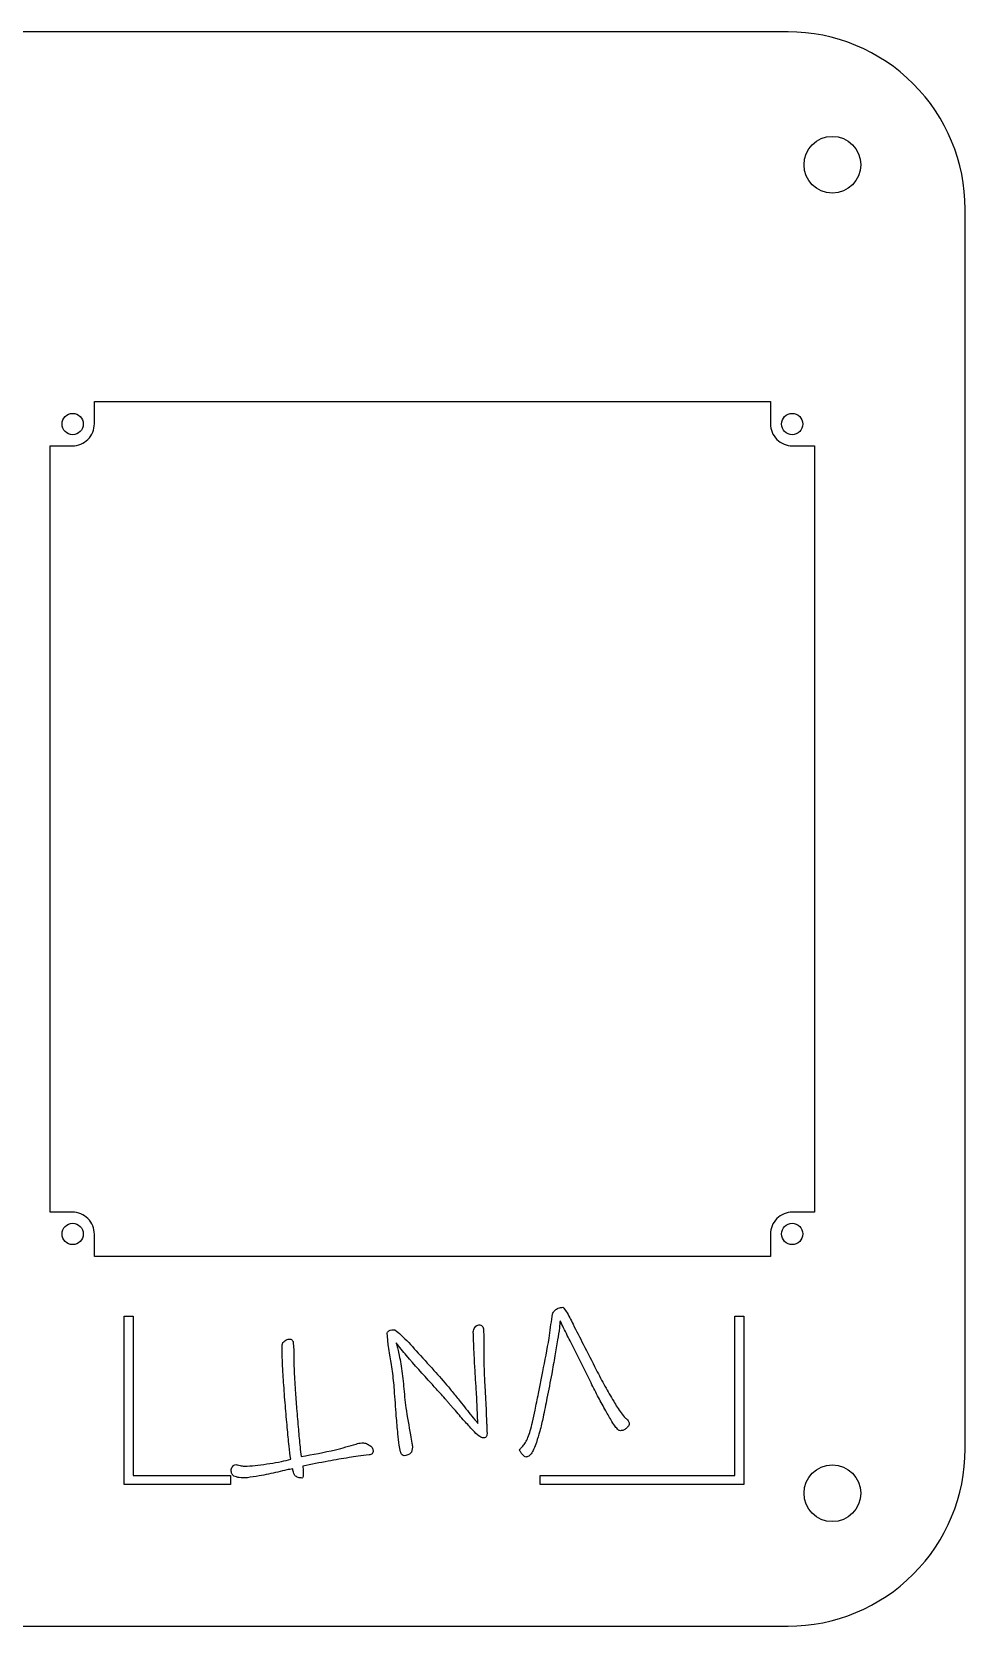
# Model space of a CAD drawing. Header units: millimetres. Extents: x 0 to 320, y 0 to 180.
# Drawn here: x 214.6 to 320, y 0 to 180 of the extents above; entities that cross this region are included whole.
import ezdxf

# ---------------------------------------------------------------- set-up
doc = ezdxf.new("R2010")
doc.units = ezdxf.units.MM
doc.layers.get('0').update_dxf_attribs({"linetype": 'CONTINUOUS'})

msp = doc.modelspace()

# ---------------------------------------------------------------- linework, layer by layer
for p, q in [((254.78, 32.27), (254.7, 33.12)), ((244.11, 31.97), (244.15, 31.15)), ((277.74, 27.45), (275.49, 32)), ((271.8, 26.26), (272.29, 28.73)), ((264.89, 24.71), (264.79, 26.47)), ((264.97, 22.89), (264.89, 24.71)), ((265.96, 22.61), (265.98, 21.92)), ((265.98, 21.92), (265.99, 21.85)), ((265.6, 21.26), (265.48, 21.25))]:
    msp.add_line(p, q)
for points in [[(320, 160, 0.414214), (300, 180), (20, 180, 0.414214), (0, 160), (0, 20, 0.414214), (20, 0), (300, 0, 0.414214), (320, 20)], [(300.5, 46.74, 0.414214), (298, 44.24), (298, 41.74), (221.64, 41.74), (221.64, 44.24, 0.414214), (219.14, 46.74), (216.64, 46.74), (216.64, 133.26), (219.14, 133.26, 0.414214), (221.64, 135.76), (221.64, 138.26), (298, 138.26), (298, 135.76, 0.414214), (300.5, 133.26), (303, 133.26), (303, 46.74)]]:
    msp.add_lwpolyline(points, format="xyb", close=True)
for points in [[(225, 16), (225, 35), (226, 35), (226, 17), (237, 17), (237, 16)], [(272, 17), (294, 17), (294, 35), (295, 35), (295, 16), (272, 16)]]:
    msp.add_lwpolyline(points, close=True)
for centre, radius in [((305, 165), 3.2), ((219.18, 135.72), 1.2), ((300.46, 135.72), 1.2), ((219.18, 44.28), 1.2), ((300.46, 44.28), 1.2), ((305, 15), 3.2)]:
    msp.add_circle(centre, radius)
for points, knots in [([(273.67, 35.67), (273.79, 35.75), (274.05, 35.95), (274.38, 35.98), (274.57, 36)], [0, 0, 0, 0, 0.04338945, 0.09747182, 0.09747182, 0.09747182, 0.09747182]), ([(274.57, 36), (274.69, 35.85), (275.15, 35.26), (275.47, 34.58), (275.71, 34.08)], [0, 0, 0, 0, 0.0592871, 0.2235396, 0.2235396, 0.2235396, 0.2235396]), ([(272.29, 28.73), (272.54, 29.98), (272.96, 32.05), (273.23, 34.15), (273.34, 34.97)], [0, 0, 0, 0, 0.3845616, 0.63342, 0.63342, 0.63342, 0.63342]), ([(273.34, 34.97), (273.36, 35.1), (273.41, 35.36), (273.58, 35.57), (273.67, 35.67)], [0, 0, 0, 0, 0.03906753, 0.07825095, 0.07825095, 0.07825095, 0.07825095]), ([(274.25, 34.47), (274.23, 34.21), (274.16, 33.49), (274.04, 32.78), (273.96, 32.32)], [0, 0, 0, 0, 0.0766288, 0.216751, 0.216751, 0.216751, 0.216751]), ([(275.49, 32), (275.2, 32.55), (274.78, 33.37), (274.38, 34.2), (274.25, 34.47)], [0, 0, 0, 0, 0.1868212, 0.2759477, 0.2759477, 0.2759477, 0.2759477]), ([(243.14, 32.21), (243.23, 32.26), (243.39, 32.37), (243.59, 32.4), (243.68, 32.41)], [0, 0, 0, 0, 0.03008393, 0.0583932, 0.0583932, 0.0583932, 0.0583932]), ([(243.68, 32.41), (243.74, 32.41), (243.85, 32.41), (243.93, 32.33), (243.97, 32.29)], [0, 0, 0, 0, 0.01573297, 0.03249333, 0.03249333, 0.03249333, 0.03249333]), ([(254.7, 33.12), (254.76, 33.2), (254.98, 33.47), (255.34, 33.47), (255.59, 33.46)], [0, 0, 0, 0, 0.0312946, 0.1006424, 0.1006424, 0.1006424, 0.1006424]), ([(255.59, 33.46), (255.82, 33.27), (256.68, 32.55), (257.43, 31.71), (257.97, 31.09)], [0, 0, 0, 0, 0.0896391, 0.336316, 0.336316, 0.336316, 0.336316]), ([(264.43, 33.21), (264.44, 33.3), (264.47, 33.5), (264.58, 33.66), (264.64, 33.74)], [0, 0, 0, 0, 0.02810608, 0.05836853, 0.05836853, 0.05836853, 0.05836853]), ([(264.57, 30.1), (264.54, 30.68), (264.48, 31.72), (264.45, 32.76), (264.43, 33.21)], [0, 0, 0, 0, 0.1757494, 0.3114347, 0.3114347, 0.3114347, 0.3114347]), ([(264.64, 33.74), (264.71, 33.82), (264.83, 33.95), (265, 33.99), (265.08, 34.01)], [0, 0, 0, 0, 0.02877834, 0.05280329, 0.05280329, 0.05280329, 0.05280329]), ([(265.08, 34.01), (265.16, 34.01), (265.3, 34.02), (265.41, 33.93), (265.46, 33.88)], [0, 0, 0, 0, 0.02244052, 0.04090327, 0.04090327, 0.04090327, 0.04090327]), ([(265.46, 33.88), (265.5, 33.81), (265.59, 33.63), (265.6, 33.42), (265.61, 33.29)], [0, 0, 0, 0, 0.02405564, 0.06159056, 0.06159056, 0.06159056, 0.06159056]), ([(265.61, 33.29), (265.61, 33.1), (265.63, 32.52), (265.63, 31.93), (265.64, 31.54)], [0, 0, 0, 0, 0.0578312, 0.1747907, 0.1747907, 0.1747907, 0.1747907]), ([(275.71, 34.08), (276.09, 33.33), (276.97, 31.62), (277.84, 29.9), (278.33, 28.94)], [0, 0, 0, 0, 0.2529355, 0.57757, 0.57757, 0.57757, 0.57757]), ([(242.87, 30.04), (242.85, 30.42), (242.82, 30.99), (242.84, 31.57), (242.85, 31.76)], [0, 0, 0, 0, 0.1127048, 0.1725774, 0.1725774, 0.1725774, 0.1725774]), ([(242.85, 31.76), (242.87, 31.85), (242.92, 32.03), (243.06, 32.15), (243.14, 32.21)], [0, 0, 0, 0, 0.0257435, 0.05436443, 0.05436443, 0.05436443, 0.05436443]), ([(243.97, 32.29), (244.01, 32.25), (244.09, 32.15), (244.11, 32.03), (244.11, 31.97)], [0, 0, 0, 0, 0.01769863, 0.03563113, 0.03563113, 0.03563113, 0.03563113]), ([(244.15, 31.15), (244.16, 30.46), (244.17, 28.95), (244.27, 27.44), (244.33, 26.62)], [0, 0, 0, 0, 0.205463, 0.4531299, 0.4531299, 0.4531299, 0.4531299]), ([(255.02, 30.61), (254.96, 30.93), (254.86, 31.48), (254.8, 32.04), (254.78, 32.27)], [0, 0, 0, 0, 0.0976891, 0.1679159, 0.1679159, 0.1679159, 0.1679159]), ([(255.3, 28.78), (255.25, 29.11), (255.16, 29.72), (255.06, 30.32), (255.02, 30.61)], [0, 0, 0, 0, 0.0982005, 0.1846003, 0.1846003, 0.1846003, 0.1846003]), ([(259.71, 27.39), (258.75, 28.43), (257.38, 29.93), (256.11, 31.5), (255.72, 31.98)], [0, 0, 0, 0, 0.4232754, 0.6081361, 0.6081361, 0.6081361, 0.6081361]), ([(255.72, 31.98), (255.75, 31.88), (255.83, 31.6), (255.9, 31.31), (255.95, 31.12)], [0, 0, 0, 0, 0.03191598, 0.08881994, 0.08881994, 0.08881994, 0.08881994]), ([(255.95, 31.12), (256.01, 30.86), (256.14, 30.28), (256.24, 29.68), (256.3, 29.35)], [0, 0, 0, 0, 0.0798416, 0.1806692, 0.1806692, 0.1806692, 0.1806692]), ([(257.97, 31.09), (258.65, 30.35), (259.89, 29.01), (261.09, 27.63), (261.63, 27.01)], [0, 0, 0, 0, 0.2996898, 0.5479836, 0.5479836, 0.5479836, 0.5479836]), ([(265.64, 31.54), (265.63, 30.71), (265.63, 29.19), (265.71, 27.67), (265.74, 26.99)], [0, 0, 0, 0, 0.2499178, 0.4557645, 0.4557645, 0.4557645, 0.4557645]), ([(273.96, 32.32), (273.86, 31.72), (273.65, 30.44), (273.42, 29.16), (273.3, 28.49)], [0, 0, 0, 0, 0.1831253, 0.388695, 0.388695, 0.388695, 0.388695]), ([(243.01, 27.52), (242.98, 27.92), (242.93, 28.76), (242.89, 29.6), (242.87, 30.04)], [0, 0, 0, 0, 0.1196967, 0.2523882, 0.2523882, 0.2523882, 0.2523882]), ([(256.3, 29.35), (256.35, 28.98), (256.47, 28.22), (256.53, 27.46), (256.56, 27.08)], [0, 0, 0, 0, 0.1128988, 0.2290847, 0.2290847, 0.2290847, 0.2290847]), ([(264.79, 26.47), (264.75, 27.05), (264.67, 28.26), (264.6, 29.47), (264.57, 30.1)], [0, 0, 0, 0, 0.1745305, 0.3632284, 0.3632284, 0.3632284, 0.3632284]), ([(278.33, 28.94), (278.65, 28.32), (279.28, 27.11), (279.97, 25.94), (280.3, 25.38)], [0, 0, 0, 0, 0.2095653, 0.4073405, 0.4073405, 0.4073405, 0.4073405]), ([(243.43, 22.41), (243.35, 23.24), (243.2, 24.94), (243.07, 26.65), (243.01, 27.52)], [0, 0, 0, 0, 0.2503337, 0.5130148, 0.5130148, 0.5130148, 0.5130148]), ([(255.53, 26.67), (255.5, 27.03), (255.44, 27.74), (255.35, 28.44), (255.3, 28.78)], [0, 0, 0, 0, 0.1073312, 0.2124663, 0.2124663, 0.2124663, 0.2124663]), ([(256.56, 27.08), (256.64, 26.27), (256.83, 24.42), (257.16, 22.6), (257.35, 21.58)], [0, 0, 0, 0, 0.2437204, 0.5559032, 0.5559032, 0.5559032, 0.5559032]), ([(261.25, 25.68), (260.88, 26.09), (260.36, 26.66), (259.85, 27.23), (259.71, 27.39)], [0, 0, 0, 0, 0.1667756, 0.2302279, 0.2302279, 0.2302279, 0.2302279]), ([(261.63, 27.01), (261.77, 26.83), (262.22, 26.29), (262.65, 25.74), (262.95, 25.37)], [0, 0, 0, 0, 0.0685435, 0.2100259, 0.2100259, 0.2100259, 0.2100259]), ([(273.3, 28.49), (273.12, 27.57), (272.81, 25.94), (272.48, 24.31), (272.33, 23.61)], [0, 0, 0, 0, 0.2816858, 0.4974896, 0.4974896, 0.4974896, 0.4974896]), ([(279.41, 24.3), (279.13, 24.8), (278.56, 25.84), (278.02, 26.9), (277.74, 27.45)], [0, 0, 0, 0, 0.1720357, 0.3569567, 0.3569567, 0.3569567, 0.3569567]), ([(244.33, 26.62), (244.38, 25.93), (244.48, 24.46), (244.61, 22.99), (244.68, 22.21)], [0, 0, 0, 0, 0.2072556, 0.4422469, 0.4422469, 0.4422469, 0.4422469]), ([(255.92, 21.71), (255.86, 22.38), (255.71, 24.04), (255.6, 25.69), (255.53, 26.67)], [0, 0, 0, 0, 0.2022715, 0.4976749, 0.4976749, 0.4976749, 0.4976749]), ([(261.74, 25.11), (261.65, 25.21), (261.49, 25.4), (261.33, 25.59), (261.25, 25.68)], [0, 0, 0, 0, 0.0385617, 0.0750005, 0.0750005, 0.0750005, 0.0750005]), ([(262.95, 25.37), (263.39, 24.82), (264.05, 23.98), (264.73, 23.17), (264.97, 22.89)], [0, 0, 0, 0, 0.2114774, 0.3199823, 0.3199823, 0.3199823, 0.3199823]), ([(265.74, 26.99), (265.77, 26.52), (265.84, 25.59), (265.87, 24.67), (265.89, 24.22)], [0, 0, 0, 0, 0.1423987, 0.2771741, 0.2771741, 0.2771741, 0.2771741]), ([(271.12, 23.02), (271.22, 23.47), (271.45, 24.54), (271.67, 25.63), (271.8, 26.26)], [0, 0, 0, 0, 0.1381722, 0.3310944, 0.3310944, 0.3310944, 0.3310944]), ([(280.3, 25.38), (280.56, 24.93), (280.95, 24.27), (281.45, 23.69), (281.62, 23.49)], [0, 0, 0, 0, 0.1532886, 0.2299537, 0.2299537, 0.2299537, 0.2299537]), ([(262.28, 24.5), (262.18, 24.6), (262, 24.8), (261.83, 25.01), (261.74, 25.11)], [0, 0, 0, 0, 0.04139667, 0.08160891, 0.08160891, 0.08160891, 0.08160891]), ([(264.4, 22.11), (264.08, 22.45), (263.36, 23.23), (262.67, 24.04), (262.28, 24.5)], [0, 0, 0, 0, 0.1401995, 0.3196216, 0.3196216, 0.3196216, 0.3196216]), ([(265.89, 24.22), (265.9, 23.87), (265.92, 23.33), (265.95, 22.79), (265.96, 22.61)], [0, 0, 0, 0, 0.1058963, 0.1616282, 0.1616282, 0.1616282, 0.1616282]), ([(272.33, 23.61), (272.21, 23.07), (272, 22.11), (271.7, 21.17), (271.57, 20.75)], [0, 0, 0, 0, 0.1652296, 0.2954875, 0.2954875, 0.2954875, 0.2954875]), ([(280.56, 22.43), (280.4, 22.65), (279.99, 23.25), (279.63, 23.89), (279.41, 24.3)], [0, 0, 0, 0, 0.0818731, 0.219521, 0.219521, 0.219521, 0.219521]), ([(281.62, 23.49), (281.74, 23.41), (281.96, 23.24), (282.03, 22.98), (282.06, 22.86)], [0, 0, 0, 0, 0.04379514, 0.07943196, 0.07943196, 0.07943196, 0.07943196]), ([(243.81, 18.85), (243.75, 19.33), (243.61, 20.52), (243.49, 21.7), (243.43, 22.41)], [0, 0, 0, 0, 0.1460891, 0.3575595, 0.3575595, 0.3575595, 0.3575595]), ([(244.68, 22.21), (244.74, 21.54), (244.83, 20.52), (244.95, 19.5), (244.99, 19.15)], [0, 0, 0, 0, 0.2014114, 0.3079427, 0.3079427, 0.3079427, 0.3079427]), ([(256.23, 19.69), (256.18, 19.94), (256.03, 20.6), (255.96, 21.28), (255.92, 21.71)], [0, 0, 0, 0, 0.0758422, 0.2048378, 0.2048378, 0.2048378, 0.2048378]), ([(265.48, 21.25), (265.35, 21.31), (264.92, 21.51), (264.61, 21.86), (264.4, 22.11)], [0, 0, 0, 0, 0.0450993, 0.1398334, 0.1398334, 0.1398334, 0.1398334]), ([(265.99, 21.85), (265.99, 21.77), (266, 21.63), (265.95, 21.49), (265.93, 21.43)], [0, 0, 0, 0, 0.02338128, 0.04240059, 0.04240059, 0.04240059, 0.04240059]), ([(270.61, 21.28), (270.7, 21.53), (270.91, 22.1), (271.04, 22.69), (271.12, 23.02)], [0, 0, 0, 0, 0.0804836, 0.1810764, 0.1810764, 0.1810764, 0.1810764]), ([(280.84, 22.13), (280.8, 22.16), (280.7, 22.26), (280.61, 22.36), (280.56, 22.43)], [0, 0, 0, 0, 0.01648042, 0.04112674, 0.04112674, 0.04112674, 0.04112674]), ([(281.15, 22.07), (281.09, 22.06), (280.98, 22.06), (280.88, 22.11), (280.84, 22.13)], [0, 0, 0, 0, 0.01839443, 0.03223803, 0.03223803, 0.03223803, 0.03223803]), ([(281.78, 22.39), (281.68, 22.3), (281.5, 22.14), (281.26, 22.09), (281.15, 22.07)], [0, 0, 0, 0, 0.03851214, 0.07199237, 0.07199237, 0.07199237, 0.07199237]), ([(282.06, 22.86), (282.05, 22.79), (282, 22.61), (281.86, 22.48), (281.78, 22.39)], [0, 0, 0, 0, 0.02102273, 0.05585163, 0.05585163, 0.05585163, 0.05585163]), ([(244.99, 19.15), (246.29, 19.38), (248.39, 19.75), (250.43, 20.33), (251.21, 20.55)], [0, 0, 0, 0, 0.3964589, 0.6374421, 0.6374421, 0.6374421, 0.6374421]), ([(251.21, 20.55), (251.3, 20.59), (251.51, 20.66), (251.72, 20.68), (251.83, 20.69)], [0, 0, 0, 0, 0.03089197, 0.06458305, 0.06458305, 0.06458305, 0.06458305]), ([(251.83, 20.69), (251.98, 20.69), (252.28, 20.68), (252.54, 20.52), (252.68, 20.44)], [0, 0, 0, 0, 0.04255914, 0.08929208, 0.08929208, 0.08929208, 0.08929208]), ([(252.68, 20.44), (252.8, 20.36), (253.03, 20.2), (253.09, 19.93), (253.13, 19.81)], [0, 0, 0, 0, 0.04379512, 0.079432, 0.079432, 0.079432, 0.079432]), ([(253.13, 19.81), (253.13, 19.74), (253.13, 19.61), (253.05, 19.51), (253.01, 19.46)], [0, 0, 0, 0, 0.02064732, 0.03810107, 0.03810107, 0.03810107, 0.03810107]), ([(257.57, 20.2), (257.54, 19.93), (257.47, 19.38), (256.91, 19.28), (256.62, 19.23)], [0, 0, 0, 0, 0.0718397, 0.1511324, 0.1511324, 0.1511324, 0.1511324]), ([(257.35, 21.58), (257.41, 21.27), (257.49, 20.82), (257.55, 20.35), (257.57, 20.2)], [0, 0, 0, 0, 0.0918185, 0.1396689, 0.1396689, 0.1396689, 0.1396689]), ([(265.93, 21.43), (265.9, 21.39), (265.81, 21.28), (265.68, 21.27), (265.6, 21.26)], [0, 0, 0, 0, 0.01711437, 0.03897405, 0.03897405, 0.03897405, 0.03897405]), ([(269.67, 19.89), (269.7, 19.94), (269.79, 20.1), (269.92, 20.23), (270.02, 20.31)], [0, 0, 0, 0, 0.01651996, 0.05531426, 0.05531426, 0.05531426, 0.05531426]), ([(269.96, 19.42), (269.88, 19.52), (269.76, 19.66), (269.69, 19.83), (269.67, 19.89)], [0, 0, 0, 0, 0.03606464, 0.05518196, 0.05518196, 0.05518196, 0.05518196]), ([(270.02, 20.31), (270.13, 20.45), (270.38, 20.74), (270.53, 21.09), (270.61, 21.28)], [0, 0, 0, 0, 0.0530299, 0.1138068, 0.1138068, 0.1138068, 0.1138068]), ([(271.57, 20.75), (271.48, 20.48), (271.32, 20.03), (271.07, 19.62), (270.98, 19.46)], [0, 0, 0, 0, 0.0857085, 0.1427832, 0.1427832, 0.1427832, 0.1427832]), ([(237.22, 18), (237.28, 18.06), (237.39, 18.19), (237.55, 18.21), (237.63, 18.23)], [0, 0, 0, 0, 0.02412591, 0.04823738, 0.04823738, 0.04823738, 0.04823738]), ([(237.63, 18.23), (237.69, 18.22), (237.85, 18.2), (238.01, 18.16), (238.12, 18.13)], [0, 0, 0, 0, 0.01595797, 0.05009743, 0.05009743, 0.05009743, 0.05009743]), ([(238.12, 18.13), (238.26, 18.1), (238.51, 18.05), (238.77, 18.06), (238.9, 18.06)], [0, 0, 0, 0, 0.04097105, 0.07796535, 0.07796535, 0.07796535, 0.07796535]), ([(238.9, 18.06), (239.3, 18.09), (240.15, 18.16), (241, 18.29), (241.45, 18.36)], [0, 0, 0, 0, 0.1209084, 0.2573981, 0.2573981, 0.2573981, 0.2573981]), ([(241.45, 18.36), (241.89, 18.42), (242.68, 18.55), (243.46, 18.76), (243.81, 18.85)], [0, 0, 0, 0, 0.1322452, 0.2406222, 0.2406222, 0.2406222, 0.2406222]), ([(250.41, 19.03), (249.63, 18.9), (247.88, 18.6), (246.14, 18.26), (245.19, 18.07)], [0, 0, 0, 0, 0.238258, 0.5316016, 0.5316016, 0.5316016, 0.5316016]), ([(245.19, 18.07), (245.2, 17.87), (245.22, 17.52), (245.22, 17.17), (245.22, 17.04)], [0, 0, 0, 0, 0.0625063, 0.103865, 0.103865, 0.103865, 0.103865]), ([(252.66, 19.33), (252.25, 19.28), (251.5, 19.19), (250.75, 19.08), (250.41, 19.03)], [0, 0, 0, 0, 0.1240225, 0.2268606, 0.2268606, 0.2268606, 0.2268606]), ([(253.01, 19.46), (252.96, 19.43), (252.85, 19.36), (252.73, 19.34), (252.66, 19.33)], [0, 0, 0, 0, 0.01779899, 0.03743664, 0.03743664, 0.03743664, 0.03743664]), ([(256.62, 19.23), (256.54, 19.26), (256.33, 19.33), (256.27, 19.55), (256.23, 19.69)], [0, 0, 0, 0, 0.02391607, 0.06305948, 0.06305948, 0.06305948, 0.06305948]), ([(270.37, 19.09), (270.31, 19.11), (270.15, 19.18), (270.04, 19.33), (269.96, 19.42)], [0, 0, 0, 0, 0.01784778, 0.05325579, 0.05325579, 0.05325579, 0.05325579]), ([(270.98, 19.46), (270.89, 19.36), (270.73, 19.16), (270.48, 19.11), (270.37, 19.09)], [0, 0, 0, 0, 0.03895528, 0.07356261, 0.07356261, 0.07356261, 0.07356261]), ([(237.09, 17.6), (237.09, 17.67), (237.1, 17.81), (237.18, 17.93), (237.22, 18)], [0, 0, 0, 0, 0.01960225, 0.04291472, 0.04291472, 0.04291472, 0.04291472]), ([(237.39, 16.94), (237.31, 17.01), (237.13, 17.19), (237.1, 17.45), (237.09, 17.6)], [0, 0, 0, 0, 0.03290271, 0.07526538, 0.07526538, 0.07526538, 0.07526538]), ([(238.92, 16.76), (238.6, 16.73), (238.08, 16.69), (237.58, 16.87), (237.39, 16.94)], [0, 0, 0, 0, 0.0946048, 0.1550578, 0.1550578, 0.1550578, 0.1550578]), ([(242.37, 17.4), (241.67, 17.24), (240.53, 16.97), (239.36, 16.82), (238.92, 16.76)], [0, 0, 0, 0, 0.2167189, 0.3515258, 0.3515258, 0.3515258, 0.3515258]), ([(244.05, 17.76), (243.82, 17.72), (243.26, 17.63), (242.7, 17.49), (242.37, 17.4)], [0, 0, 0, 0, 0.0687613, 0.1715115, 0.1715115, 0.1715115, 0.1715115]), ([(244.12, 17.37), (244.1, 17.45), (244.07, 17.58), (244.06, 17.71), (244.05, 17.76)], [0, 0, 0, 0, 0.02472382, 0.03921765, 0.03921765, 0.03921765, 0.03921765]), ([(244.27, 17.02), (244.24, 17.06), (244.17, 17.16), (244.14, 17.29), (244.12, 17.37)], [0, 0, 0, 0, 0.01423982, 0.03870191, 0.03870191, 0.03870191, 0.03870191]), ([(245.09, 16.72), (244.94, 16.73), (244.64, 16.74), (244.39, 16.92), (244.27, 17.02)], [0, 0, 0, 0, 0.04336431, 0.08949454, 0.08949454, 0.08949454, 0.08949454]), ([(245.22, 17.04), (245.22, 16.95), (245.23, 16.82), (245.13, 16.74), (245.09, 16.72)], [0, 0, 0, 0, 0.02366763, 0.03605328, 0.03605328, 0.03605328, 0.03605328])]:
    msp.add_open_spline(points, degree=3, knots=knots)

doc.saveas('drawing.dxf')
